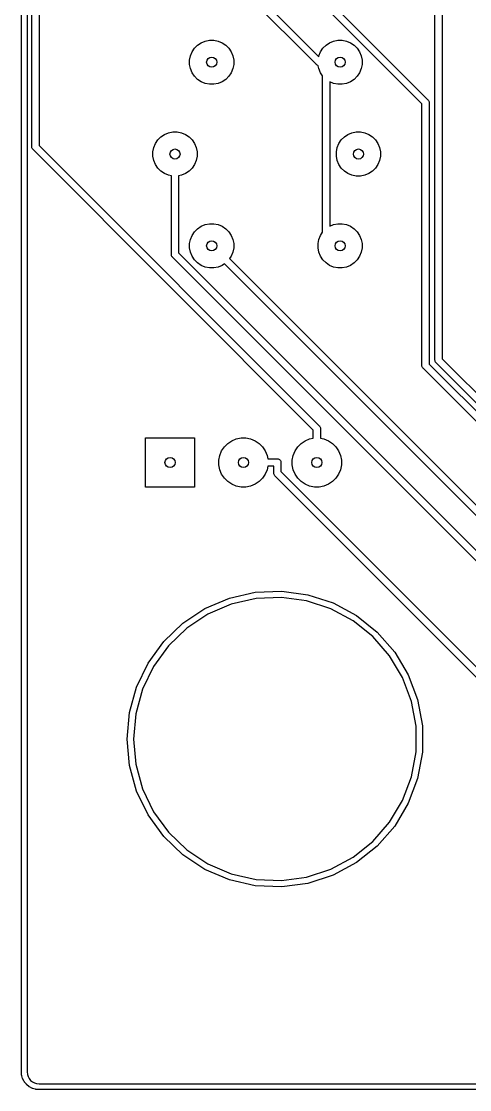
# Model space of a CAD drawing. Extents: x 17 to 176, y -177 to -9.
# Drawn here: x 17.2 to 32.72, y -176.63 to -139.68 of the extents above; entities that cross this region are included whole.
import ezdxf

# ---------------------------------------------------------------- set-up
doc = ezdxf.new("R2010")
doc.units = 0
doc.layers.add('BLACK', color=7, linetype='CONTINUOUS')

msp = doc.modelspace()

# ---------------------------------------------------------------- linework, layer by layer
at = {"layer": 'BLACK', "linetype": 'CONTINUOUS'}
for p, q in [((17.2038, -176.027), (17.2037, -52.2359)), ((17.4037, -52.2457), (17.4037, -176.02)), ((17.5687, -144.02), (17.5687, -93.8155)), ((17.8187, -93.8612), (17.8187, -143.975)), ((31.5228, -151.394), (31.5228, -134.74)), ((31.7728, -134.694), (31.7728, -151.348)), ((23.67, -137.076), (27.4989, -140.905)), ((27.4196, -141.179), (23.5255, -137.285)), ((27.7072, -138.821), (31.2815, -142.395)), ((31.0724, -142.539), (27.5627, -139.03)), ((23.4321, -140.42), (23.5707, -140.362)), ((23.5707, -140.362), (23.7179, -140.333)), ((23.7179, -140.333), (23.8681, -140.333)), ((23.8681, -140.333), (24.0153, -140.362)), ((24.0153, -140.362), (24.1539, -140.42)), ((27.8771, -140.42), (28.0157, -140.362)), ((28.0157, -140.362), (28.1629, -140.333)), ((28.1629, -140.333), (28.3131, -140.333)), ((28.3131, -140.333), (28.4603, -140.362)), ((28.4603, -140.362), (28.5989, -140.42)), ((23.0603, -140.873), (23.1177, -140.734)), ((23.1177, -140.734), (23.2011, -140.609)), ((23.2011, -140.609), (23.3073, -140.503)), ((23.3073, -140.503), (23.4321, -140.42)), ((24.1539, -140.42), (24.2787, -140.503)), ((24.2787, -140.503), (24.3849, -140.609)), ((24.3849, -140.609), (24.4683, -140.734)), ((24.4683, -140.734), (24.5257, -140.873)), ((27.5053, -140.873), (27.5627, -140.734)), ((27.5627, -140.734), (27.6461, -140.609)), ((27.6461, -140.609), (27.7523, -140.503)), ((27.7523, -140.503), (27.8771, -140.42)), ((28.5989, -140.42), (28.7237, -140.503)), ((28.7237, -140.503), (28.8299, -140.609)), ((28.8299, -140.609), (28.9133, -140.734)), ((28.9133, -140.734), (28.9707, -140.873)), ((23.031, -141.02), (23.0603, -140.873)), ((23.031, -141.17), (23.031, -141.02)), ((24.5257, -140.873), (24.555, -141.02)), ((24.555, -141.02), (24.555, -141.17)), ((27.4989, -140.905), (27.5053, -140.873)), ((28.9707, -140.873), (29, -141.02)), ((29, -141.02), (29, -141.17)), ((23.0603, -141.317), (23.031, -141.17)), ((23.1177, -141.456), (23.0603, -141.317)), ((23.2011, -141.581), (23.1177, -141.456)), ((24.4683, -141.456), (24.3849, -141.581)), ((24.5257, -141.317), (24.4683, -141.456)), ((24.555, -141.17), (24.5257, -141.317)), ((27.4235, -141.184), (27.4196, -141.179)), ((27.4282, -141.188), (27.4235, -141.184)), ((27.44, -141.197), (27.4282, -141.188)), ((27.4282, -141.188), (27.4282, -141.188)), ((27.4425, -141.199), (27.44, -141.197)), ((27.4642, -141.211), (27.4425, -141.199)), ((27.4854, -141.217), (27.4642, -141.211)), ((27.5053, -141.317), (27.4854, -141.217)), ((27.5627, -141.456), (27.5053, -141.317)), ((27.6326, -141.561), (27.5627, -141.456)), ((28.9133, -141.456), (28.8299, -141.581)), ((28.9707, -141.317), (28.9133, -141.456)), ((29, -141.17), (28.9707, -141.317)), ((23.3073, -141.687), (23.2011, -141.581)), ((23.4321, -141.77), (23.3073, -141.687)), ((23.5707, -141.828), (23.4321, -141.77)), ((23.7179, -141.857), (23.5707, -141.828)), ((23.8681, -141.857), (23.7179, -141.857)), ((24.0153, -141.828), (23.8681, -141.857)), ((24.1539, -141.77), (24.0153, -141.828)), ((24.2787, -141.687), (24.1539, -141.77)), ((24.3849, -141.581), (24.2787, -141.687)), ((27.6326, -146.958), (27.6326, -141.561)), ((28.0157, -141.828), (27.8826, -141.773)), ((27.8826, -141.773), (27.8826, -146.767)), ((28.1629, -141.857), (28.0157, -141.828)), ((28.3131, -141.857), (28.1629, -141.857)), ((28.4603, -141.828), (28.3131, -141.857)), ((28.5989, -141.77), (28.4603, -141.828)), ((28.7237, -141.687), (28.5989, -141.77)), ((28.8299, -141.581), (28.7237, -141.687)), ((31.0724, -151.58), (31.0724, -142.539)), ((31.2815, -142.395), (31.2862, -142.399)), ((31.2862, -142.399), (31.2901, -142.403)), ((31.2901, -142.403), (31.3018, -142.418)), ((31.3018, -142.418), (31.3134, -142.439)), ((31.3134, -142.439), (31.3206, -142.463)), ((31.3206, -142.463), (31.3224, -142.481)), ((31.3224, -142.481), (31.3224, -142.481)), ((31.3224, -142.481), (31.323, -142.487)), ((31.323, -142.487), (31.3224, -142.494)), ((31.3224, -142.494), (31.3224, -151.534)), ((21.9311, -143.784), (22.0373, -143.678)), ((22.0373, -143.678), (22.1621, -143.595)), ((22.1621, -143.595), (22.3007, -143.537)), ((22.3007, -143.537), (22.4479, -143.508)), ((22.4479, -143.508), (22.5981, -143.508)), ((22.5981, -143.508), (22.7453, -143.537)), ((22.7453, -143.537), (22.8839, -143.595)), ((22.8839, -143.595), (23.0087, -143.678)), ((23.0087, -143.678), (23.1149, -143.784)), ((28.2811, -143.784), (28.3873, -143.678)), ((28.3873, -143.678), (28.5121, -143.595)), ((28.5121, -143.595), (28.6507, -143.537)), ((28.6507, -143.537), (28.798, -143.508)), ((28.798, -143.508), (28.948, -143.508)), ((28.948, -143.508), (29.0953, -143.537)), ((29.0953, -143.537), (29.2339, -143.595)), ((29.2339, -143.595), (29.3587, -143.678)), ((29.3587, -143.678), (29.4649, -143.784)), ((17.5681, -144.026), (17.5687, -144.02)), ((17.5687, -144.033), (17.5681, -144.026)), ((17.5705, -144.051), (17.5687, -144.033)), ((17.5687, -144.033), (17.5687, -144.033)), ((17.5777, -144.074), (17.5705, -144.051)), ((17.5893, -144.096), (17.5777, -144.074)), ((17.6049, -144.115), (17.5893, -144.096)), ((17.8187, -143.975), (27.5161, -153.672)), ((21.761, -144.195), (21.7903, -144.048)), ((21.7903, -144.048), (21.8477, -143.909)), ((21.8477, -143.909), (21.9311, -143.784)), ((23.1149, -143.784), (23.1983, -143.909)), ((23.1983, -143.909), (23.2557, -144.048)), ((23.2557, -144.048), (23.285, -144.195)), ((28.111, -144.195), (28.1403, -144.048)), ((28.1403, -144.048), (28.1977, -143.909)), ((28.1977, -143.909), (28.2811, -143.784)), ((29.4649, -143.784), (29.5483, -143.909)), ((29.5483, -143.909), (29.6057, -144.048)), ((29.6057, -144.048), (29.635, -144.195)), ((17.6097, -144.119), (17.6049, -144.115)), ((27.307, -153.816), (17.6097, -144.119)), ((21.761, -144.345), (21.761, -144.195)), ((21.7903, -144.492), (21.761, -144.345)), ((23.285, -144.345), (23.2557, -144.492)), ((23.285, -144.195), (23.285, -144.345)), ((28.111, -144.345), (28.111, -144.195)), ((28.1403, -144.492), (28.111, -144.345)), ((29.635, -144.345), (29.6057, -144.492)), ((29.635, -144.195), (29.635, -144.345)), ((21.8477, -144.631), (21.7903, -144.492)), ((21.9311, -144.756), (21.8477, -144.631)), ((22.0373, -144.862), (21.9311, -144.756)), ((23.1149, -144.756), (23.0087, -144.862)), ((23.1983, -144.631), (23.1149, -144.756)), ((23.2557, -144.492), (23.1983, -144.631)), ((28.1977, -144.631), (28.1403, -144.492)), ((28.2811, -144.756), (28.1977, -144.631)), ((28.3873, -144.862), (28.2811, -144.756)), ((29.4649, -144.756), (29.3587, -144.862)), ((29.5483, -144.631), (29.4649, -144.756)), ((29.6057, -144.492), (29.5483, -144.631)), ((22.1621, -144.945), (22.0373, -144.862)), ((22.3007, -145.003), (22.1621, -144.945)), ((22.398, -145.022), (22.3007, -145.003)), ((22.398, -147.734), (22.398, -145.022)), ((22.7453, -145.003), (22.648, -145.022)), ((22.648, -145.022), (22.648, -147.689)), ((22.8839, -144.945), (22.7453, -145.003)), ((23.0087, -144.862), (22.8839, -144.945)), ((28.5121, -144.945), (28.3873, -144.862)), ((28.6507, -145.003), (28.5121, -144.945)), ((28.798, -145.032), (28.6507, -145.003)), ((28.948, -145.032), (28.798, -145.032)), ((29.0953, -145.003), (28.948, -145.032)), ((29.2339, -144.945), (29.0953, -145.003)), ((29.3587, -144.862), (29.2339, -144.945)), ((23.5707, -146.712), (23.7179, -146.683)), ((23.7179, -146.683), (23.8681, -146.683)), ((23.8681, -146.683), (24.0153, -146.712)), ((28.0157, -146.712), (28.1629, -146.683)), ((28.1629, -146.683), (28.3131, -146.683)), ((28.3131, -146.683), (28.4603, -146.712)), ((23.1177, -147.084), (23.2011, -146.959)), ((23.2011, -146.959), (23.3073, -146.853)), ((23.3073, -146.853), (23.4321, -146.77)), ((23.4321, -146.77), (23.5707, -146.712)), ((24.0153, -146.712), (24.1539, -146.77)), ((24.1539, -146.77), (24.2787, -146.853)), ((24.2787, -146.853), (24.3849, -146.959)), ((24.3849, -146.959), (24.4683, -147.084)), ((27.5627, -147.084), (27.6334, -146.978)), ((27.632, -146.965), (27.6326, -146.958)), ((27.6334, -146.978), (27.632, -146.965)), ((27.8826, -146.767), (28.0157, -146.712)), ((28.4603, -146.712), (28.5989, -146.77)), ((28.5989, -146.77), (28.7237, -146.853)), ((28.7237, -146.853), (28.8299, -146.959)), ((28.8299, -146.959), (28.9133, -147.084)), ((23.031, -147.37), (23.0603, -147.223)), ((23.031, -147.52), (23.031, -147.37)), ((23.0603, -147.223), (23.1177, -147.084)), ((24.4683, -147.084), (24.5257, -147.223)), ((24.5257, -147.223), (24.555, -147.37)), ((24.555, -147.37), (24.555, -147.52)), ((27.476, -147.37), (27.5053, -147.223)), ((27.476, -147.52), (27.476, -147.37)), ((27.5053, -147.223), (27.5627, -147.084)), ((28.9133, -147.084), (28.9707, -147.223)), ((28.9707, -147.223), (29, -147.37)), ((29, -147.37), (29, -147.52)), ((22.3974, -147.74), (22.398, -147.734)), ((22.398, -147.747), (22.3974, -147.74)), ((22.3998, -147.765), (22.398, -147.747)), ((22.398, -147.747), (22.398, -147.747)), ((22.407, -147.789), (22.3998, -147.765)), ((22.4186, -147.81), (22.407, -147.789)), ((22.648, -147.689), (43.7415, -168.782)), ((23.0603, -147.667), (23.031, -147.52)), ((23.1177, -147.806), (23.0603, -147.667)), ((24.5257, -147.667), (24.4683, -147.806)), ((24.555, -147.52), (24.5257, -147.667)), ((27.5053, -147.667), (27.476, -147.52)), ((27.5627, -147.806), (27.5053, -147.667)), ((28.9707, -147.667), (28.9133, -147.806)), ((29, -147.52), (28.9707, -147.667)), ((22.4342, -147.829), (22.4186, -147.81)), ((22.439, -147.833), (22.4342, -147.829)), ((43.597, -168.991), (22.439, -147.833)), ((23.2011, -147.931), (23.1177, -147.806)), ((23.3073, -148.037), (23.2011, -147.931)), ((23.4321, -148.12), (23.3073, -148.037)), ((23.5707, -148.178), (23.4321, -148.12)), ((24.1539, -148.12), (24.0153, -148.178)), ((24.2364, -148.065), (24.1539, -148.12)), ((41.8931, -165.722), (24.2364, -148.065)), ((24.4683, -147.806), (24.4132, -147.888)), ((24.4132, -147.888), (42.0376, -165.513)), ((27.6461, -147.931), (27.5627, -147.806)), ((27.7523, -148.037), (27.6461, -147.931)), ((27.8771, -148.12), (27.7523, -148.037)), ((28.0157, -148.178), (27.8771, -148.12)), ((28.5989, -148.12), (28.4603, -148.178)), ((28.7237, -148.037), (28.5989, -148.12)), ((28.8299, -147.931), (28.7237, -148.037)), ((28.9133, -147.806), (28.8299, -147.931)), ((23.7179, -148.207), (23.5707, -148.178)), ((23.8681, -148.207), (23.7179, -148.207)), ((24.0153, -148.178), (23.8681, -148.207)), ((28.1629, -148.207), (28.0157, -148.178)), ((28.3131, -148.207), (28.1629, -148.207)), ((28.4603, -148.178), (28.3131, -148.207)), ((31.5222, -151.4), (31.5228, -151.394)), ((31.5246, -151.424), (31.5222, -151.4)), ((31.5318, -151.448), (31.5246, -151.424)), ((31.5434, -151.469), (31.5318, -151.448)), ((31.5534, -151.482), (31.5434, -151.469)), ((31.559, -151.489), (31.5534, -151.482)), ((31.7728, -151.348), (43.8733, -163.448)), ((31.0718, -151.586), (31.0724, -151.58)), ((31.0742, -151.611), (31.0718, -151.586)), ((31.0814, -151.634), (31.0742, -151.611)), ((31.093, -151.656), (31.0814, -151.634)), ((31.1047, -151.67), (31.093, -151.656)), ((31.1086, -151.675), (31.1047, -151.67)), ((31.1133, -151.679), (31.1086, -151.675)), ((44.2595, -164.825), (31.1133, -151.679)), ((31.3224, -151.534), (44.404, -164.616)), ((31.5637, -151.492), (31.559, -151.489)), ((43.7288, -163.657), (31.5637, -151.492)), ((27.5161, -153.672), (27.5208, -153.676)), ((27.5208, -153.676), (27.5247, -153.681)), ((27.5247, -153.681), (27.5364, -153.695)), ((27.5364, -153.695), (27.548, -153.717)), ((27.307, -154.098), (27.307, -153.816)), ((27.548, -153.717), (27.5552, -153.74)), ((27.5552, -153.74), (27.557, -153.759)), ((27.557, -153.759), (27.557, -153.759)), ((27.557, -153.759), (27.5576, -153.765)), ((27.5576, -153.765), (27.557, -153.771)), ((27.557, -153.771), (27.557, -154.098)), ((21.502, -155.79), (21.502, -154.09)), ((21.502, -154.09), (23.202, -154.09)), ((23.202, -154.09), (23.202, -155.79)), ((24.1387, -154.537), (24.2318, -154.398)), ((24.2318, -154.398), (24.3502, -154.28)), ((24.3502, -154.28), (24.4894, -154.187)), ((24.4894, -154.187), (24.6441, -154.123)), ((24.6441, -154.123), (24.8083, -154.09)), ((24.8083, -154.09), (24.9757, -154.09)), ((24.9757, -154.09), (25.1399, -154.123)), ((25.1399, -154.123), (25.2946, -154.187)), ((25.2946, -154.187), (25.4338, -154.28)), ((25.4338, -154.28), (25.5522, -154.398)), ((25.5522, -154.398), (25.6453, -154.537)), ((26.6787, -154.537), (26.7718, -154.398)), ((26.7718, -154.398), (26.8902, -154.28)), ((26.8902, -154.28), (27.0294, -154.187)), ((27.0294, -154.187), (27.1841, -154.123)), ((27.1841, -154.123), (27.307, -154.098)), ((27.557, -154.098), (27.6799, -154.123)), ((27.6799, -154.123), (27.8346, -154.187)), ((27.8346, -154.187), (27.9738, -154.28)), ((27.9738, -154.28), (28.0922, -154.398)), ((28.0922, -154.398), (28.1853, -154.537)), ((24.042, -154.856), (24.0747, -154.692)), ((24.0747, -154.692), (24.1387, -154.537)), ((25.6453, -154.537), (25.7093, -154.692)), ((25.7093, -154.692), (25.7338, -154.815)), ((26.0612, -154.815), (26.0673, -154.814)), ((26.0673, -154.814), (26.0734, -154.815)), ((26.582, -154.856), (26.6147, -154.692)), ((26.6147, -154.692), (26.6787, -154.537)), ((28.1853, -154.537), (28.2493, -154.692)), ((28.2493, -154.692), (28.282, -154.856)), ((24.042, -155.024), (24.042, -154.856)), ((24.0747, -155.188), (24.042, -155.024)), ((25.7338, -155.065), (25.7093, -155.188)), ((25.7338, -154.815), (26.0612, -154.815)), ((25.9423, -155.065), (25.7338, -155.065)), ((25.9423, -155.301), (25.9423, -155.065)), ((26.0734, -154.815), (26.0918, -154.817)), ((26.0918, -154.817), (26.1154, -154.824)), ((26.1154, -154.824), (26.1371, -154.836)), ((26.1371, -154.836), (26.1561, -154.851)), ((26.1561, -154.851), (26.1717, -154.87)), ((26.1717, -154.87), (26.1833, -154.892)), ((26.1833, -154.892), (26.1905, -154.915)), ((26.1905, -154.915), (26.1929, -154.94)), ((26.1929, -154.94), (26.1923, -154.946)), ((26.1923, -154.946), (26.1923, -155.256)), ((26.582, -155.024), (26.582, -154.856)), ((26.6147, -155.188), (26.582, -155.024)), ((28.282, -155.024), (28.2493, -155.188)), ((28.282, -154.856), (28.282, -155.024)), ((24.1387, -155.343), (24.0747, -155.188)), ((24.2318, -155.482), (24.1387, -155.343)), ((24.3502, -155.6), (24.2318, -155.482)), ((25.5522, -155.482), (25.4338, -155.6)), ((25.6453, -155.343), (25.5522, -155.482)), ((25.7093, -155.188), (25.6453, -155.343)), ((25.9417, -155.307), (25.9423, -155.301)), ((25.9423, -155.313), (25.9417, -155.307)), ((25.9441, -155.332), (25.9423, -155.313)), ((25.9423, -155.313), (25.9423, -155.313)), ((25.9513, -155.355), (25.9441, -155.332)), ((25.9629, -155.377), (25.9513, -155.355)), ((25.9785, -155.396), (25.9629, -155.377)), ((25.9833, -155.4), (25.9785, -155.396)), ((40.2499, -169.667), (25.9833, -155.4)), ((26.1923, -155.256), (40.3944, -169.458)), ((26.6787, -155.343), (26.6147, -155.188)), ((26.7718, -155.482), (26.6787, -155.343)), ((26.8902, -155.6), (26.7718, -155.482)), ((28.0922, -155.482), (27.9738, -155.6)), ((28.1853, -155.343), (28.0922, -155.482)), ((28.2493, -155.188), (28.1853, -155.343)), ((23.202, -155.79), (21.502, -155.79)), ((24.4894, -155.693), (24.3502, -155.6)), ((24.6441, -155.757), (24.4894, -155.693)), ((24.8083, -155.79), (24.6441, -155.757)), ((24.9757, -155.79), (24.8083, -155.79)), ((25.1399, -155.757), (24.9757, -155.79)), ((25.2946, -155.693), (25.1399, -155.757)), ((25.4338, -155.6), (25.2946, -155.693)), ((27.0294, -155.693), (26.8902, -155.6)), ((27.1841, -155.757), (27.0294, -155.693)), ((27.3483, -155.79), (27.1841, -155.757)), ((27.5157, -155.79), (27.3483, -155.79)), ((27.6799, -155.757), (27.5157, -155.79)), ((27.8346, -155.693), (27.6799, -155.757)), ((27.9738, -155.6), (27.8346, -155.693)), ((24.4052, -159.634), (25.3001, -159.429)), ((25.3001, -159.429), (26.2171, -159.388)), ((26.2072, -159.608), (25.3296, -159.647)), ((27.0777, -159.726), (26.2072, -159.608)), ((26.2171, -159.388), (27.1267, -159.511)), ((27.1267, -159.511), (27.9997, -159.795)), ((23.5612, -159.994), (24.4052, -159.634)), ((24.4732, -159.843), (23.6654, -160.188)), ((25.3296, -159.647), (24.4732, -159.843)), ((27.9132, -159.997), (27.0777, -159.726)), ((27.9997, -159.795), (28.808, -160.23)), ((22.7951, -160.5), (23.5612, -159.994)), ((23.6654, -160.188), (22.9323, -160.672)), ((28.6868, -160.414), (27.9132, -159.997)), ((28.808, -160.23), (29.5256, -160.802)), ((22.1317, -161.134), (22.7951, -160.5)), ((22.9323, -160.672), (22.2973, -161.279)), ((29.3736, -160.961), (28.6868, -160.414)), ((29.9516, -161.623), (29.3736, -160.961)), ((29.5256, -160.802), (30.1295, -161.494)), ((21.5921, -161.877), (22.1317, -161.134)), ((22.2973, -161.279), (21.781, -161.99)), ((30.4021, -162.377), (29.9516, -161.623)), ((30.1295, -161.494), (30.6003, -162.282)), ((21.1939, -162.704), (21.5921, -161.877)), ((21.781, -161.99), (21.3998, -162.781)), ((30.7108, -163.2), (30.4021, -162.377)), ((30.6003, -162.282), (30.9229, -163.141)), ((20.9497, -163.589), (21.1939, -162.704)), ((21.3998, -162.781), (21.1661, -163.628)), ((30.8677, -164.064), (30.7108, -163.2)), ((30.9229, -163.141), (31.0868, -164.044)), ((20.8674, -164.503), (20.9497, -163.589)), ((21.1661, -163.628), (21.0874, -164.503)), ((31.0868, -164.044), (31.0868, -164.962)), ((30.8677, -164.942), (30.8677, -164.064)), ((20.9497, -165.417), (20.8674, -164.503)), ((21.0874, -164.503), (21.1661, -165.378)), ((30.7108, -165.807), (30.8677, -164.942)), ((31.0868, -164.962), (30.9229, -165.865)), ((21.1939, -166.302), (20.9497, -165.417)), ((21.1661, -165.378), (21.3998, -166.225)), ((30.4021, -166.629), (30.7108, -165.807)), ((30.9229, -165.865), (30.6003, -166.725)), ((21.3998, -166.225), (21.781, -167.016)), ((21.5921, -167.129), (21.1939, -166.302)), ((29.9516, -167.383), (30.4021, -166.629)), ((30.6003, -166.725), (30.1295, -167.513)), ((22.1317, -167.872), (21.5921, -167.129)), ((21.781, -167.016), (22.2973, -167.727)), ((22.2973, -167.727), (22.9323, -168.334)), ((29.3736, -168.045), (29.9516, -167.383)), ((30.1295, -167.513), (29.5256, -168.204)), ((22.7951, -168.506), (22.1317, -167.872)), ((28.6868, -168.593), (29.3736, -168.045)), ((22.9323, -168.334), (23.6654, -168.818)), ((29.5256, -168.204), (28.808, -168.776)), ((23.5612, -169.012), (22.7951, -168.506)), ((23.6654, -168.818), (24.4732, -169.163)), ((27.9132, -169.009), (28.6868, -168.593)), ((28.808, -168.776), (27.9997, -169.211)), ((24.4052, -169.373), (23.5612, -169.012)), ((24.4732, -169.163), (25.3296, -169.359)), ((27.0777, -169.28), (27.9132, -169.009)), ((27.9997, -169.211), (27.1267, -169.495)), ((25.3001, -169.577), (24.4052, -169.373)), ((26.2171, -169.618), (25.3001, -169.577)), ((25.3296, -169.359), (26.2072, -169.398)), ((26.2072, -169.398), (27.0777, -169.28)), ((27.1267, -169.495), (26.2171, -169.618)), ((17.2042, -176.031), (17.2038, -176.027)), ((17.2042, -176.035), (17.2042, -176.031)), ((17.2043, -176.036), (17.2042, -176.035)), ((17.2147, -176.135), (17.2043, -176.036)), ((17.2165, -176.143), (17.2147, -176.135)), ((17.2182, -176.152), (17.2165, -176.143)), ((17.2186, -176.154), (17.2182, -176.152)), ((17.2479, -176.248), (17.2186, -176.154)), ((17.4037, -176.02), (17.4126, -176.104)), ((17.4126, -176.104), (17.4361, -176.18)), ((17.4361, -176.18), (17.4739, -176.25)), ((17.2514, -176.257), (17.2479, -176.248)), ((17.2548, -176.265), (17.2514, -176.257)), ((17.2555, -176.266), (17.2548, -176.265)), ((17.3026, -176.354), (17.2555, -176.266)), ((17.3077, -176.361), (17.3026, -176.354)), ((17.3127, -176.369), (17.3077, -176.361)), ((17.3135, -176.37), (17.3127, -176.369)), ((17.3136, -176.37), (17.3135, -176.37)), ((17.3135, -176.37), (17.3135, -176.37)), ((17.3767, -176.446), (17.3136, -176.37)), ((17.3832, -176.453), (17.3767, -176.446)), ((17.3895, -176.459), (17.3832, -176.453)), ((17.3906, -176.46), (17.3895, -176.459)), ((17.4674, -176.523), (17.3906, -176.46)), ((17.3906, -176.46), (17.3906, -176.46)), ((17.3906, -176.46), (17.3906, -176.46)), ((17.475, -176.528), (17.4674, -176.523)), ((17.4739, -176.25), (17.5246, -176.311)), ((17.4825, -176.533), (17.475, -176.528)), ((17.4837, -176.533), (17.4825, -176.533)), ((17.5712, -176.58), (17.4837, -176.533)), ((17.4837, -176.533), (17.4837, -176.533)), ((17.4837, -176.533), (17.4837, -176.533)), ((17.5246, -176.311), (17.5862, -176.361)), ((17.5796, -176.583), (17.5712, -176.58)), ((17.5879, -176.587), (17.5796, -176.583)), ((17.5862, -176.361), (17.6565, -176.399)), ((17.5893, -176.587), (17.5879, -176.587)), ((17.6842, -176.616), (17.5893, -176.587)), ((17.6565, -176.399), (17.7326, -176.422)), ((17.7326, -176.422), (17.8166, -176.43)), ((17.8166, -176.43), (174.972, -176.43)), ((17.6931, -176.618), (17.6842, -176.616)), ((17.7019, -176.62), (17.6931, -176.618)), ((17.7033, -176.62), (17.7019, -176.62)), ((17.802, -176.63), (17.7033, -176.62)), ((17.8068, -176.63), (17.802, -176.63)), ((17.802, -176.63), (17.802, -176.63)), ((174.979, -176.63), (17.8068, -176.63))]:
    msp.add_line(p, q, dxfattribs=at)
at = {"layer": 'BLACK'}
for centre in [(23.793, -141.095), (23.793, -141.095), (28.238, -141.095), (28.238, -141.095), (22.523, -144.27), (22.523, -144.27), (28.873, -144.27), (28.873, -144.27), (23.793, -147.445), (23.793, -147.445), (28.238, -147.445), (28.238, -147.445), (22.352, -154.94), (22.352, -154.94), (24.892, -154.94), (24.892, -154.94), (27.432, -154.94), (27.432, -154.94)]:
    msp.add_circle(centre, 0.175, dxfattribs=at)

doc.saveas('drawing.dxf')
